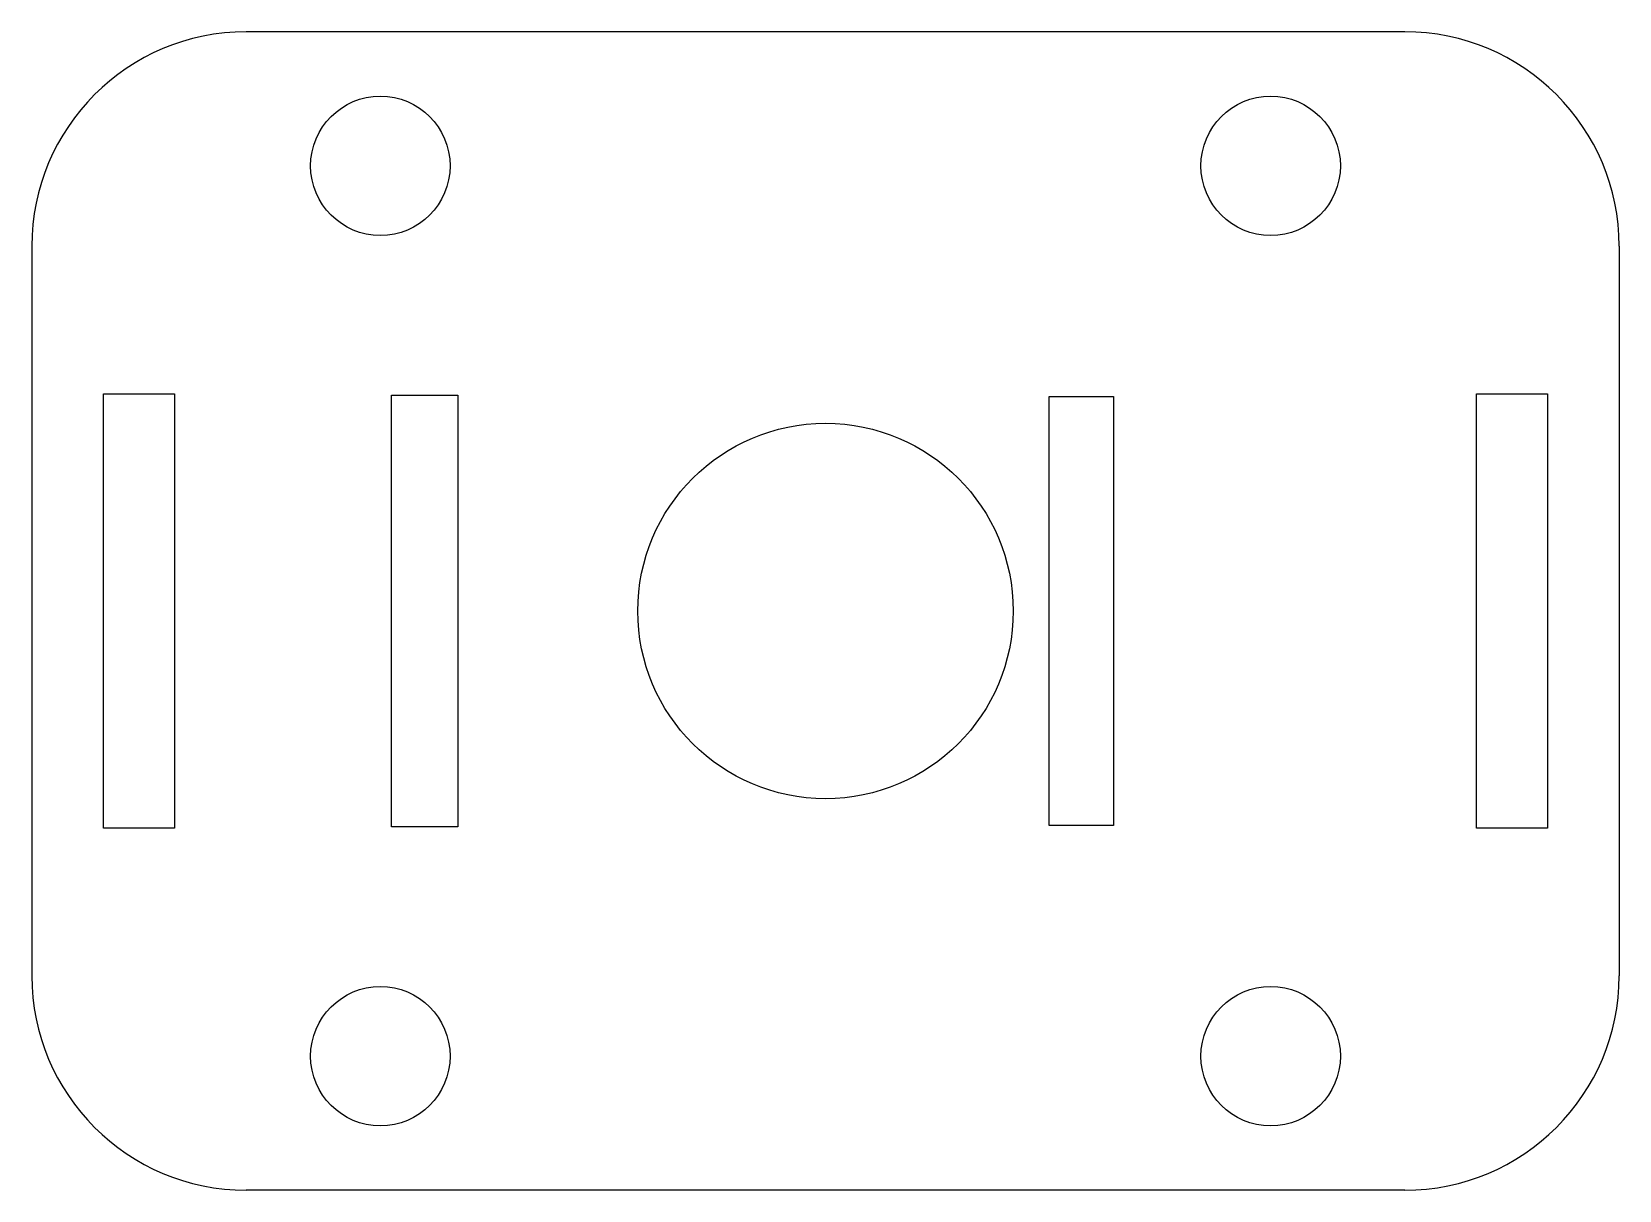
# Model space of a CAD drawing. Extents: x -148 to 0, y -54 to 54.
import ezdxf

# ---------------------------------------------------------------- set-up
doc = ezdxf.new("R2010")
doc.units = 0
doc.layers.add('Shape2DView', color=7, linetype='CONTINUOUS')

msp = doc.modelspace()

# ---------------------------------------------------------------- linework, layer by layer
at = {"layer": 'Shape2DView'}
for p, q in [((-20, 54), (-128, 54)), ((-148, 34), (-148, -34)), ((0, 34), (0, -34)), ((-141.3, 20.25), (-134.7, 20.25)), ((-141.3, -20.25), (-141.3, 20.25)), ((-134.7, 20.25), (-134.7, -20.25)), ((-114.476, 20.125), (-108.276, 20.125)), ((-114.476, -20.125), (-114.476, 20.125)), ((-108.276, 20.125), (-108.276, -20.125)), ((-53.1618, 20), (-47.1618, 20)), ((-53.1618, -20), (-53.1618, 20)), ((-47.1618, 20), (-47.1618, -20)), ((-13.3, 20.25), (-6.7, 20.25)), ((-13.3, -20.25), (-13.3, 20.25)), ((-6.7, 20.25), (-6.7, -20.25)), ((-134.7, -20.25), (-141.3, -20.25)), ((-108.276, -20.125), (-114.476, -20.125)), ((-47.1618, -20), (-53.1618, -20)), ((-6.7, -20.25), (-13.3, -20.25)), ((-20, -54), (-128, -54))]:
    msp.add_line(p, q, dxfattribs=at)
for centre, radius in [((-115.5, 41.5), 6.5), ((-32.5, 41.5), 6.5), ((-74, 0), 17.5), ((-115.5, -41.5), 6.5), ((-32.5, -41.5), 6.5)]:
    msp.add_circle(centre, radius, dxfattribs=at)
for centre, start, end in [((-128, 34), 90, 180), ((-20, 34), 0, 90), ((-128, -34), -180, -90), ((-20, -34), -90, 0)]:
    msp.add_arc(centre, 20, start, end, dxfattribs=at)

doc.saveas('drawing.dxf')
